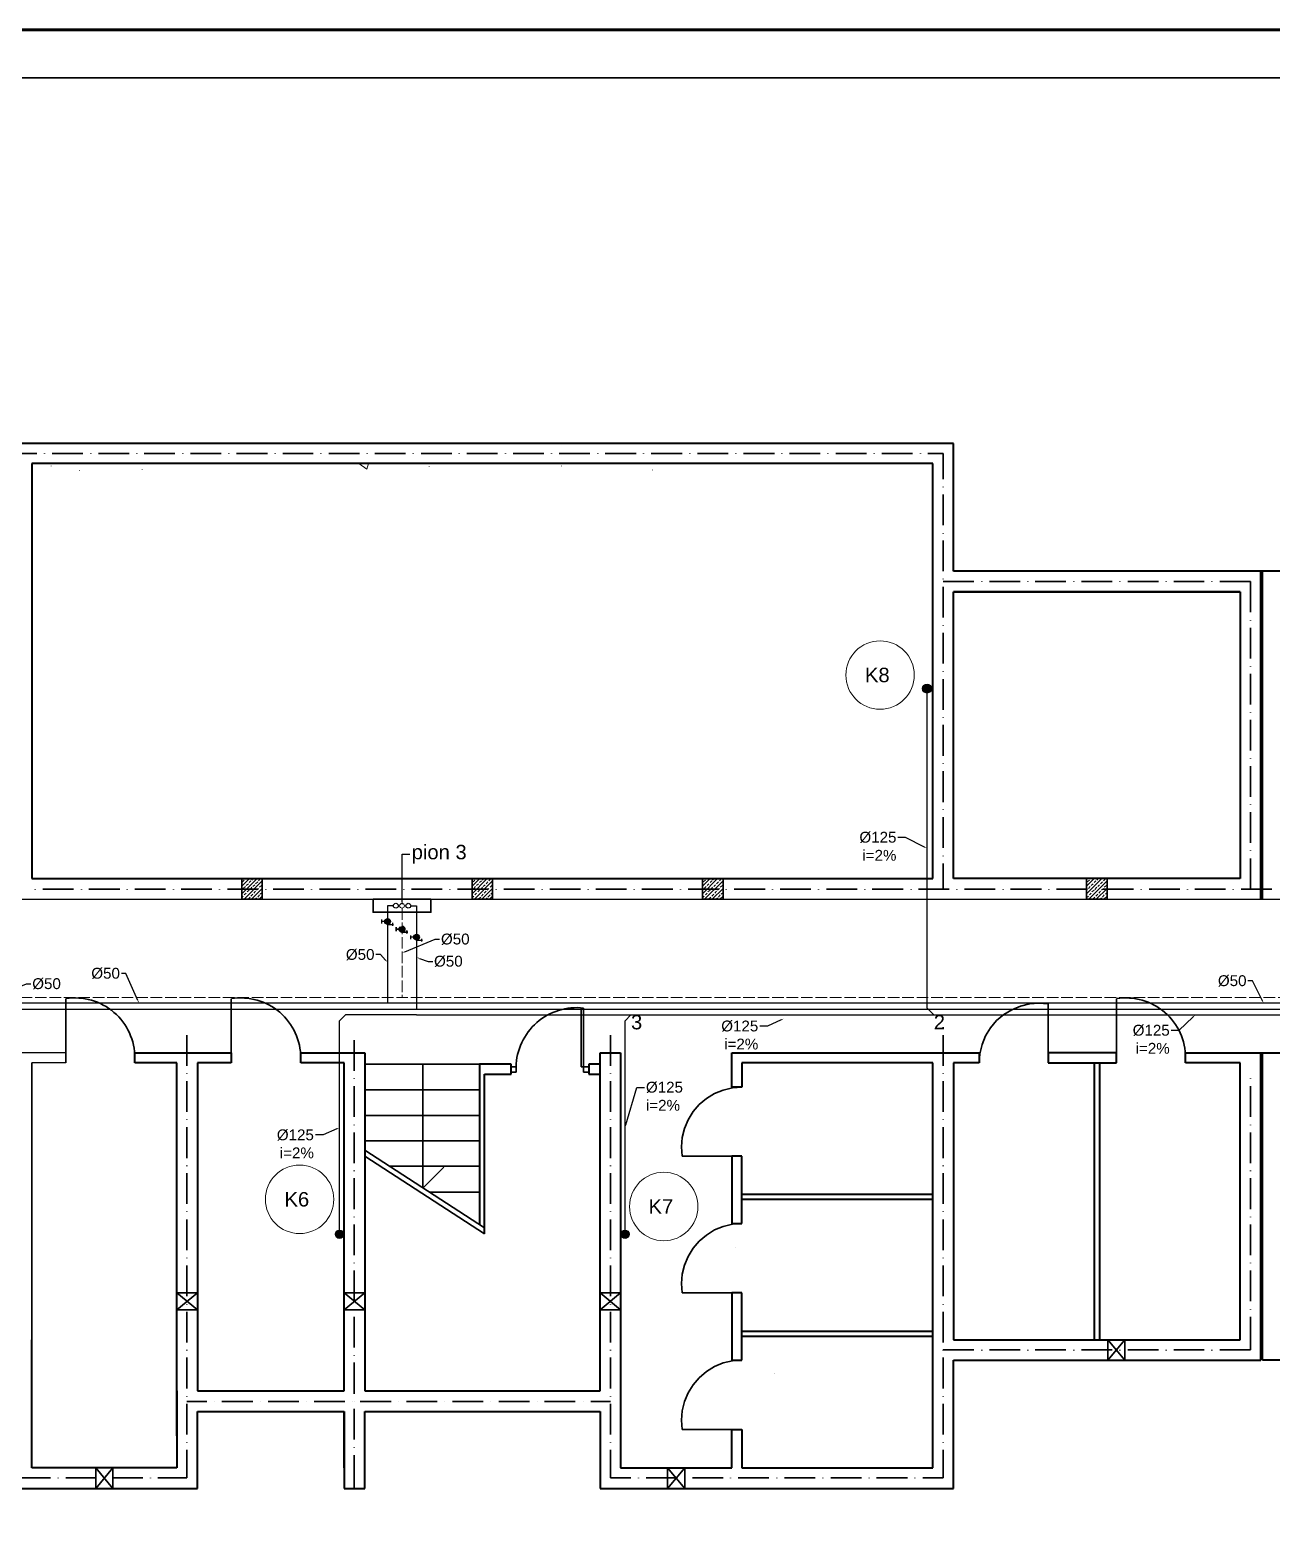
# Model space of a CAD drawing. Header units: millimetres. Extents: x 135 to 13042, y 991 to 8969.
# Drawn here: x 2103 to 3392, y 2436 to 3979 of the extents above; entities that cross this region are included whole.
import ezdxf
from ezdxf import colors
from ezdxf.entities.mleader import LeaderData, LeaderLine
from ezdxf.math import Vec2, Vec3

# ---------------------------------------------------------------- set-up
doc = ezdxf.new("R2010")
doc.units = ezdxf.units.MM
doc.linetypes.add('ACAD_ISO02W100', pattern=[15, 12, -3])
for name, color, linetype, lineweight in [('cyrkulacja', 100, 'ACAD_ISO02W100', 18), ('woda ciepła', 10, 'Continuous', 18), ('woda zimna', 140, 'Continuous', 18)]:
    doc.layers.add(name, color=color, linetype=linetype, lineweight=lineweight)
for name, color, linetype in [('cyrkulacja średnice', 100, 'Continuous'), ('PDF _Geometria', 7, 'Continuous'), ('PDF _Wypełnienia brył', 7, 'Continuous'), ('woda ciepła średnice', 10, 'Continuous'), ('woda zimna średnice', 140, 'Continuous')]:
    doc.layers.add(name, color=color, linetype=linetype)
doc.layers.add('kanalizacja', color=7, linetype='Continuous', true_color=0xb06239)
doc.layers.add('kanalizacja średnice', color=7, linetype='Continuous', true_color=0xb06239)
doc.styles.add('numery działek', font='arial.ttf', dxfattribs={"height": 15})
doc.styles.get("Standard").update_dxf_attribs({"font": 'arial.ttf'})

msp = doc.modelspace()

# ---------------------------------------------------------------- hatches: boundary and pattern name
at = {"layer": 'cyrkulacja', "lineweight": 35}
h = msp.add_hatch(color=256, dxfattribs=at)
h.dxf.hatch_style = 1
edge = h.paths.add_edge_path()
edge.add_arc((2489.2, 3046.2), 3, 0, 360)
at = {"layer": 'kanalizacja', "lineweight": 25}
h = msp.add_hatch(color=256, dxfattribs=at)
h.dxf.hatch_style = 1
h.paths.add_polyline_path([(3034, 3300.2, 0.414214), (3029.5, 3295.7, 0.414214), (3034, 3291.2), (3034, 3295.7)])
h.paths.add_polyline_path([(3034, 3300.2), (3034, 3295.7), (3034, 3291.2, 0.414214), (3038.5, 3295.7, 0.414214)])
h = msp.add_hatch(color=256, dxfattribs=at)
h.dxf.hatch_style = 1
h.paths.add_polyline_path([(2420, 2729.8, 1), (2428.6, 2729.8, 1)])
h = msp.add_hatch(color=256, dxfattribs=at)
h.dxf.hatch_style = 1
h.paths.add_polyline_path([(2716.2, 2729.8, 1), (2724.9, 2729.8, 1)])
at = {"layer": 'woda ciepła', "lineweight": 25}
h = msp.add_hatch(color=256, dxfattribs=at)
h.dxf.hatch_style = 1
edge = h.paths.add_edge_path()
edge.add_arc((2474.2, 3054.2), 3, 0, 360)
at = {"layer": 'woda zimna', "lineweight": 25}
h = msp.add_hatch(color=256, dxfattribs=at)
h.dxf.hatch_style = 1
edge = h.paths.add_edge_path()
edge.add_arc((2504.3, 3037.8), 3, 0, 360)

# ---------------------------------------------------------------- linework, layer by layer
for p, q in [((1759.3, 3077.3), (3722.3, 3077.3)), ((2140.3, 2917.9), (2076.1, 2917.9)), ((2140.3, 2907.4), (2105.1, 2907.4))]:
    msp.add_line(p, q)
at = {"lineweight": 35}
msp.add_line((2504.2, 3077.3), (2459.2, 3077.3), dxfattribs=at)
at = {"linetype": 'ByBlock', "lineweight": 70}
msp.add_lwpolyline([(1385.8, 3979.2), (6985.8, 3979.2), (6985.8, 1879.2), (1385.8, 1879.2)], close=True, dxfattribs=at)
at = {"linetype": 'ByBlock', "lineweight": 35}
msp.add_lwpolyline([(1485.8, 3929.2), (1485.8, 1929.2), (6935.8, 1929.2), (6935.8, 3929.2)], close=True, dxfattribs=at)
at = {"lineweight": 35}
msp.add_lwpolyline([(2519.2, 3077.3), (2459.2, 3077.3), (2459.2, 3063.8), (2519.2, 3063.8)], close=True, dxfattribs=at)
at = {"layer": 'cyrkulacja'}
for p, q in [((2489.2, 3068), (2489.2, 2975.3)), ((5885.3, 2975.3), (2054.8, 2975.3))]:
    msp.add_line(p, q, dxfattribs=at)
at = {"layer": 'cyrkulacja', "lineweight": 35}
for p, q in [((2483.2, 3044.2), (2483.2, 3048.2)), ((2486.2, 3046.2), (2483.2, 3046.2)), ((2489.2, 3043.2), (2495.2, 3043.2)), ((2494.3, 3044.7), (2494.3, 3041.7))]:
    msp.add_line(p, q, dxfattribs=at)
at = {"layer": 'cyrkulacja', "linetype": 'Continuous'}
msp.add_circle((2489.2, 3070.5), 2.52, dxfattribs=at)
at = {"layer": 'cyrkulacja', "lineweight": 35}
msp.add_circle((2489.2, 3046.2), 3, dxfattribs=at)
at = {"layer": 'kanalizacja', "lineweight": 25}
for p, q in [((3034, 2964.3), (3034, 3295.7)), ((3034, 2964.3), (3041, 2957.3)), ((2424.3, 2951), (2430.6, 2957.3)), ((2424.3, 2729.8), (2424.3, 2951)), ((2504.3, 2957.3), (2430.6, 2957.3)), ((2504.3, 2957.3), (4100.4, 2957.3)), ((2720.6, 2951), (2726.8, 2957.3)), ((2720.6, 2729.8), (2720.6, 2951))]:
    msp.add_line(p, q, dxfattribs=at)
for centre, radius in [((3034, 3295.7), 4.52), ((2424.3, 2729.8), 4.32), ((2720.6, 2729.8), 4.32)]:
    msp.add_circle(centre, radius, dxfattribs=at)
at = {"layer": 'PDF _Geometria', "lineweight": 40}
for p, q in [((3061.6, 3550.1), (2083.7, 3550.1)), ((3061.6, 3417.4), (3061.6, 3550.1)), ((3040.2, 3529.1), (2105.1, 3529.1)), ((2105.1, 3529.1), (2105.1, 3098.6)), ((3040.2, 3098.6), (3040.2, 3529.1)), ((3369.8, 3417.4), (3061.6, 3417.4)), ((3380.3, 3417.4), (3061.6, 3417.4)), ((3380.3, 3077.3), (3380.3, 3417.4)), ((3382.2, 3417.4), (3380.3, 3417.4)), ((3382.2, 3077.3), (3382.2, 3417.4)), ((3700.9, 3417.4), (3382.2, 3417.4)), ((3061.6, 3098.6), (3061.6, 3396)), ((3061.6, 3396), (3358.9, 3396)), ((3358.9, 3396), (3061.6, 3396)), ((3358.9, 3396), (3358.9, 3098.6)), ((2105.1, 3098.6), (3040.2, 3098.6)), ((3358.9, 3098.6), (3061.6, 3098.6)), ((3380.3, 3098.6), (3382.2, 3098.6)), ((2211.9, 2907.4), (2211.9, 2917.9)), ((2211.9, 2917.9), (2312, 2917.9)), ((2312, 2917.9), (2312, 2907.4)), ((2384, 2907.4), (2384, 2917.9)), ((2384, 2917.9), (2450.4, 2917.9)), ((2450.4, 2917.9), (2450.4, 2567.3)), ((2694.9, 2567.3), (2694.9, 2917.9)), ((2694.9, 2917.9), (2715.9, 2917.9)), ((2715.9, 2917.9), (2715.9, 2487.4)), ((2831.4, 2882.3), (2831.4, 2917.9)), ((2831.4, 2917.9), (3088.2, 2917.9)), ((3088.2, 2917.9), (3088.2, 2907.4)), ((3230.7, 2917.9), (3159.8, 2917.9)), ((3159.8, 2917.9), (3159.8, 2907.4)), ((3230.7, 2907.4), (3230.7, 2917.9)), ((3302.3, 2907.4), (3302.3, 2917.9)), ((3302.3, 2917.9), (3429.8, 2917.9)), ((3380.3, 2599.2), (3380.3, 2917.9)), ((3382.2, 2599.2), (3382.2, 2917.9)), ((2255.4, 2907.4), (2211.9, 2907.4)), ((2255.4, 2520.8), (2255.4, 2907.4)), ((2312, 2907.4), (2276.8, 2907.4)), ((2276.8, 2907.4), (2276.8, 2567.3)), ((2429, 2907.4), (2384, 2907.4)), ((2429, 2567.3), (2429, 2907.4)), ((2602.3, 2906.3), (2569.6, 2906.3)), ((2569.6, 2906.3), (2569.6, 2739.8)), ((2602.3, 2895.8), (2602.3, 2906.3)), ((2694.9, 2906.3), (2682.9, 2906.3)), ((2682.9, 2906.3), (2682.9, 2895.8)), ((3040.2, 2907.4), (2841.9, 2907.4)), ((2841.9, 2907.4), (2841.9, 2882.3)), ((3040.2, 2487.4), (3040.2, 2907.4)), ((3088.2, 2907.4), (3061.6, 2907.4)), ((3061.6, 2907.4), (3061.6, 2620.2)), ((3159.8, 2907.4), (3230.7, 2907.4)), ((3207.5, 2907.4), (3207.5, 2620.2)), ((3213.1, 2907.4), (3213.1, 2620.2)), ((3358.9, 2907.4), (3302.3, 2907.4)), ((3358.9, 2620.2), (3358.9, 2907.4)), ((2574.9, 2730), (2574.9, 2895.8)), ((2574.9, 2895.8), (2602.3, 2895.8)), ((2682.9, 2895.8), (2694.9, 2895.8)), ((2841.9, 2882.3), (2831.4, 2882.3)), ((2841.9, 2810.7), (2831.4, 2810.7)), ((2831.4, 2810.7), (2831.4, 2740.9)), ((2841.9, 2740.9), (2841.9, 2810.7)), ((3040.2, 2770.9), (2841.9, 2770.9)), ((3040.2, 2765.7), (2841.9, 2765.7)), ((2831.4, 2740.9), (2841.9, 2740.9)), ((2841.9, 2668.9), (2831.4, 2668.9)), ((2831.4, 2668.9), (2831.4, 2599.2)), ((2841.9, 2599.2), (2841.9, 2668.9)), ((2841.9, 2629.2), (3040.2, 2629.2)), ((2841.9, 2623.9), (3040.2, 2623.9)), ((2105.1, 2487.4), (2105.1, 2620.2)), ((3061.6, 2620.2), (3358.9, 2620.2)), ((2831.4, 2599.2), (2841.9, 2599.2)), ((3061.6, 2466.1), (3061.6, 2599.2)), ((3061.6, 2599.2), (3369.8, 2599.2)), ((3061.6, 2599.2), (3380.3, 2599.2)), ((3700.9, 2599.2), (3382.2, 2599.2)), ((2255.4, 2567.3), (2255.4, 2487.4)), ((2276.8, 2567.3), (2429, 2567.3)), ((2450.4, 2567.3), (2694.9, 2567.3)), ((2276.8, 2466.1), (2276.8, 2545.9)), ((2276.8, 2545.9), (2429, 2545.9)), ((2429, 2487.4), (2429, 2545.9)), ((2429, 2545.9), (2429, 2466.1)), ((2450.4, 2466.1), (2450.4, 2545.9)), ((2450.4, 2545.9), (2694.9, 2545.9)), ((2694.9, 2545.9), (2694.9, 2466.1)), ((2831.4, 2487.4), (2831.4, 2527.2)), ((2831.4, 2527.2), (2841.9, 2527.2)), ((2841.9, 2527.2), (2841.9, 2487.4)), ((2255.4, 2487.4), (2105.1, 2487.4)), ((2715.9, 2487.4), (2831.4, 2487.4)), ((2841.9, 2487.4), (3040.2, 2487.4)), ((2083.7, 2466.1), (2276.8, 2466.1)), ((2429, 2466.1), (2450.4, 2466.1)), ((2694.9, 2466.1), (3061.6, 2466.1))]:
    msp.add_line(p, q, dxfattribs=at)
at = {"layer": 'PDF _Geometria', "lineweight": 35}
for p, q in [((2094.2, 3539.6), (2110.3, 3539.6)), ((2118.2, 3539.6), (2118.2, 3539.2)), ((2126.1, 3539.6), (2157.9, 3539.6)), ((2166.2, 3539.6), (2166.2, 3539.2)), ((2174, 3539.6), (2205.9, 3539.6)), ((2213.8, 3539.6), (2213.8, 3539.2)), ((2221.7, 3539.6), (2253.5, 3539.6)), ((2261.8, 3539.6), (2261.8, 3539.2)), ((2269.7, 3539.6), (2301.5, 3539.6)), ((2309.4, 3539.6), (2309.4, 3539.2)), ((2317.3, 3539.6), (2349.5, 3539.6)), ((2357.4, 3539.6), (2357.4, 3539.2)), ((2365.3, 3539.6), (2397.1, 3539.6)), ((2405, 3539.6), (2405, 3539.2)), ((2413.3, 3539.6), (2445.1, 3539.6)), ((2453, 3539.6), (2453, 3539.2)), ((2460.9, 3539.6), (2492.8, 3539.6)), ((2500.6, 3539.6), (2500.6, 3539.2)), ((2508.9, 3539.6), (2540.8, 3539.6)), ((2548.6, 3539.6), (2548.6, 3539.2)), ((2556.5, 3539.6), (2588.4, 3539.6)), ((2596.6, 3539.6), (2596.6, 3539.2)), ((2604.5, 3539.6), (2636.4, 3539.6)), ((2644.3, 3539.6), (2644.3, 3539.2)), ((2652.1, 3539.6), (2684, 3539.6)), ((2692.3, 3539.6), (2692.3, 3539.2)), ((2700.1, 3539.6), (2732, 3539.6)), ((2739.9, 3539.6), (2739.9, 3539.2)), ((2747.7, 3539.6), (2780, 3539.6)), ((2787.9, 3539.6), (2787.9, 3539.2)), ((2795.7, 3539.6), (2827.6, 3539.6)), ((2835.5, 3539.6), (2835.5, 3539.2)), ((2843.7, 3539.6), (2875.6, 3539.6)), ((2883.5, 3539.6), (2883.5, 3539.2)), ((2891.4, 3539.6), (2923.2, 3539.6)), ((2931.1, 3539.6), (2931.1, 3539.2)), ((2939.4, 3539.6), (2971.2, 3539.6)), ((2979.1, 3539.6), (2979.1, 3539.2)), ((2987, 3539.6), (3018.8, 3539.6)), ((3027.1, 3539.6), (3027.1, 3539.2)), ((3050.7, 3539.6), (3035, 3539.6)), ((3050.7, 3513), (3050.7, 3539.6)), ((3050.7, 3505.1), (3050.7, 3504.7)), ((3050.7, 3465.4), (3050.7, 3497.2)), ((2105.1, 3444), (2105.1, 3463.9)), ((2105.1, 3463.1), (2105.1, 3443.2)), ((3040.2, 3444), (3040.2, 3463.9)), ((3040.2, 3463.1), (3040.2, 3443.2)), ((3050.7, 3457.1), (3050.7, 3456.7)), ((3061.6, 3444), (3061.6, 3463.9)), ((3061.6, 3463.1), (3061.6, 3443.2)), ((3050.7, 3417.4), (3050.7, 3449.2)), ((3050.7, 3409.5), (3050.7, 3409.1)), ((3082.6, 3406.9), (3050.7, 3406.9)), ((3050.7, 3406.9), (3082.6, 3406.9)), ((3050.7, 3369.4), (3050.7, 3401.2)), ((3090.8, 3406.5), (3090.8, 3406.9)), ((3090.8, 3406.9), (3090.8, 3406.5)), ((3130.6, 3406.9), (3098.7, 3406.9)), ((3098.7, 3406.9), (3130.6, 3406.9)), ((3138.5, 3406.5), (3138.5, 3406.9)), ((3138.5, 3406.9), (3138.5, 3406.5)), ((3178.2, 3406.9), (3146.3, 3406.9)), ((3146.3, 3406.9), (3178.2, 3406.9)), ((3186.5, 3406.5), (3186.5, 3406.9)), ((3186.5, 3406.9), (3186.5, 3406.5)), ((3226.2, 3406.9), (3194.3, 3406.9)), ((3194.3, 3406.9), (3226.2, 3406.9)), ((3234.1, 3406.5), (3234.1, 3406.9)), ((3234.1, 3406.9), (3234.1, 3406.5)), ((3274.2, 3406.9), (3242.3, 3406.9)), ((3242.3, 3406.9), (3274.2, 3406.9)), ((3282.1, 3406.5), (3282.1, 3406.9)), ((3282.1, 3406.9), (3282.1, 3406.5)), ((3321.8, 3406.9), (3290, 3406.9)), ((3290, 3406.9), (3321.8, 3406.9)), ((3329.7, 3406.5), (3329.7, 3406.9)), ((3329.7, 3406.9), (3329.7, 3406.5)), ((3369.8, 3406.9), (3337.9, 3406.9)), ((3337.9, 3406.9), (3369.8, 3406.9)), ((3369.8, 3375), (3369.8, 3406.9)), ((3369.8, 3366.7), (3369.8, 3366.4)), ((3050.7, 3361.5), (3050.7, 3361.1)), ((3050.7, 3321.7), (3050.7, 3353.6)), ((3369.8, 3327), (3369.8, 3358.9)), ((3369.8, 3319.1), (3369.8, 3318.7)), ((3050.7, 3313.9), (3050.7, 3313.5)), ((3050.7, 3273.7), (3050.7, 3305.6)), ((3369.8, 3279.4), (3369.8, 3311.2)), ((3050.7, 3265.9), (3050.7, 3265.5)), ((3050.7, 3226.1), (3050.7, 3258)), ((3369.8, 3271.1), (3369.8, 3270.7)), ((3369.8, 3231.4), (3369.8, 3263.2)), ((3050.7, 3218.3), (3050.7, 3217.9)), ((3050.7, 3178.1), (3050.7, 3210)), ((3369.8, 3223.5), (3369.8, 3223.1)), ((3369.8, 3183.4), (3369.8, 3215.3)), ((3050.7, 3170.3), (3050.7, 3169.9)), ((3369.8, 3175.5), (3369.8, 3175.1)), ((3369.8, 3135.8), (3369.8, 3167.6)), ((3050.7, 3130.5), (3050.7, 3162.4)), ((3050.7, 3122.3), (3050.7, 3121.9)), ((3369.8, 3127.9), (3369.8, 3127.5)), ((3369.8, 3087.8), (3369.8, 3119.6)), ((3050.7, 3087.8), (3050.7, 3114.4)), ((2108.4, 3087.8), (2108.4, 3087.4)), ((2116.3, 3087.8), (2148.2, 3087.8)), ((2156.4, 3087.8), (2156.4, 3087.4)), ((2164.3, 3087.8), (2196.2, 3087.8)), ((2204, 3087.8), (2204, 3087.4)), ((2211.9, 3087.8), (2243.8, 3087.8)), ((2252, 3087.8), (2252, 3087.4)), ((2259.9, 3087.8), (2291.8, 3087.8)), ((2299.7, 3087.8), (2299.7, 3087.4)), ((2307.9, 3087.8), (2339.8, 3087.8)), ((2322.9, 3098.6), (2322.9, 3077.3)), ((2343.9, 3098.6), (2322.9, 3098.6)), ((2343.9, 3077.3), (2343.9, 3098.6)), ((2347.7, 3087.8), (2347.7, 3087.4)), ((2355.5, 3087.8), (2387.4, 3087.8)), ((2395.3, 3087.8), (2395.3, 3087.4)), ((2403.5, 3087.8), (2435.4, 3087.8)), ((2443.3, 3087.8), (2443.3, 3087.4)), ((2451.1, 3087.8), (2483, 3087.8)), ((2490.9, 3087.8), (2490.9, 3087.4)), ((2499.1, 3087.8), (2531, 3087.8)), ((2538.9, 3087.8), (2538.9, 3087.4)), ((2546.8, 3087.8), (2578.6, 3087.8)), ((2561.8, 3098.6), (2561.8, 3077.3)), ((2583.1, 3098.6), (2561.8, 3098.6)), ((2583.1, 3077.3), (2583.1, 3098.6)), ((2586.9, 3087.8), (2586.9, 3087.4)), ((2594.8, 3087.8), (2626.6, 3087.8)), ((2634.5, 3087.8), (2634.5, 3087.4)), ((2642.4, 3087.8), (2674.3, 3087.8)), ((2682.5, 3087.8), (2682.5, 3087.4)), ((2690.4, 3087.8), (2722.3, 3087.8)), ((2730.1, 3087.8), (2730.1, 3087.4)), ((2738, 3087.8), (2770.2, 3087.8)), ((2778.1, 3087.8), (2778.1, 3087.4)), ((2786, 3087.8), (2817.9, 3087.8)), ((2801, 3098.6), (2801, 3077.3)), ((2822.4, 3098.6), (2801, 3098.6)), ((2822.4, 3077.3), (2822.4, 3098.6)), ((2825.7, 3087.8), (2825.7, 3087.4)), ((2834, 3087.8), (2865.9, 3087.8)), ((2873.7, 3087.8), (2873.7, 3087.4)), ((2881.6, 3087.8), (2913.5, 3087.8)), ((2921.4, 3087.8), (2921.4, 3087.4)), ((2929.6, 3087.8), (2961.5, 3087.8)), ((2969.4, 3087.8), (2969.4, 3087.4)), ((2977.2, 3087.8), (3009.1, 3087.8)), ((3017.4, 3087.8), (3017.4, 3087.4)), ((3025.2, 3087.8), (3057.1, 3087.8)), ((3065, 3087.8), (3065, 3087.4)), ((3072.8, 3087.8), (3104.7, 3087.8)), ((3113, 3087.8), (3113, 3087.4)), ((3120.8, 3087.8), (3152.7, 3087.8)), ((3160.6, 3087.8), (3160.6, 3087.4)), ((3168.5, 3087.8), (3200.7, 3087.8)), ((3199.6, 3098.6), (3199.6, 3077.3)), ((3221, 3098.6), (3199.6, 3098.6)), ((3208.6, 3087.8), (3208.6, 3087.4)), ((3216.5, 3087.8), (3248.3, 3087.8)), ((3221, 3077.3), (3221, 3098.6)), ((3256.2, 3087.8), (3256.2, 3087.4)), ((3264.5, 3087.8), (3296.3, 3087.8)), ((3304.2, 3087.8), (3304.2, 3087.4)), ((3312.1, 3087.8), (3343.9, 3087.8)), ((3351.8, 3087.8), (3351.8, 3087.4)), ((3360.1, 3087.8), (3391.9, 3087.8)), ((2322.9, 3077.3), (2343.9, 3077.3)), ((2561.8, 3077.3), (2583.1, 3077.3)), ((2801, 3077.3), (2822.4, 3077.3)), ((3199.6, 3077.3), (3221, 3077.3)), ((2140.3, 2907.4), (2140.3, 2974.1)), ((2312, 2912.7), (2312, 2974.1)), ((2675, 2964.4), (2675, 2903.3)), ((2677.6, 2964.4), (2677.6, 2903.3)), ((3131, 2966.3), (3122, 2962.5)), ((3140.3, 2968.9), (3131, 2966.3)), ((3150.1, 2969.6), (3140.3, 2968.9)), ((3159.8, 2968.9), (3150.1, 2969.6)), ((3159.8, 2907.4), (3159.8, 2968.9)), ((3230.7, 2912.7), (3230.7, 2974.1)), ((3106.2, 2951.3), (3099.8, 2943.8)), ((3113.7, 2957.6), (3106.2, 2951.3)), ((3122, 2962.5), (3113.7, 2957.6)), ((2265.9, 2904.4), (2265.9, 2936.3)), ((2705.4, 2904.4), (2705.4, 2936.3)), ((3050.7, 2944.5), (3050.7, 2944.1)), ((3050.7, 2904.4), (3050.7, 2936.3)), ((3094.6, 2935.5), (3091.2, 2926.5)), ((3099.8, 2943.8), (3094.6, 2935.5)), ((2439.5, 2899.2), (2439.5, 2931)), ((3089, 2916.8), (3088.2, 2907.4)), ((3091.2, 2926.5), (3089, 2916.8)), ((2105.1, 2907.4), (2105.1, 2620.2)), ((2450.4, 2906.3), (2569.6, 2906.3)), ((2510.8, 2906.3), (2510.8, 2777.7)), ((2602.3, 2903.3), (2607.5, 2903.3)), ((2607.5, 2903.3), (2607.5, 2900.7)), ((2607.5, 2897.7), (2607.5, 2903.3)), ((2675, 2903.3), (2682.9, 2903.3)), ((2677.6, 2903.3), (2677.6, 2897.7)), ((2265.9, 2896.5), (2265.9, 2896.2)), ((2265.9, 2856.8), (2265.9, 2888.7)), ((2439.5, 2891.3), (2439.5, 2890.9)), ((2602.3, 2897.7), (2607.5, 2897.7)), ((2677.6, 2897.7), (2682.9, 2897.7)), ((2705.4, 2896.5), (2705.4, 2896.2)), ((2705.4, 2856.8), (2705.4, 2888.7)), ((3050.7, 2896.5), (3050.7, 2896.2)), ((3050.7, 2856.8), (3050.7, 2888.7)), ((3369.8, 2891.3), (3369.8, 2890.9)), ((2439.5, 2851.5), (2439.5, 2883.4)), ((2569.6, 2879.7), (2450.4, 2879.7)), ((2450.4, 2879.7), (2569.6, 2879.7)), ((2805.1, 2870.7), (2797.6, 2864.3)), ((2813.4, 2875.9), (2805.1, 2870.7)), ((2822.4, 2879.3), (2813.4, 2875.9)), ((2832.1, 2881.5), (2822.4, 2879.3)), ((2841.9, 2882.3), (2832.1, 2881.5)), ((3369.8, 2851.5), (3369.8, 2883.4)), ((2791.2, 2857.2), (2786, 2848.5)), ((2797.6, 2864.3), (2791.2, 2857.2)), ((2265.9, 2848.9), (2265.9, 2848.5)), ((2265.9, 2808.8), (2265.9, 2840.7)), ((2439.5, 2843.3), (2439.5, 2842.9)), ((2450.4, 2853), (2569.6, 2853)), ((2705.4, 2848.9), (2705.4, 2848.5)), ((2705.4, 2808.8), (2705.4, 2840.7)), ((2782.2, 2839.5), (2780, 2830.2)), ((2786, 2848.5), (2782.2, 2839.5)), ((3050.7, 2848.9), (3050.7, 2848.5)), ((3050.7, 2808.8), (3050.7, 2840.7)), ((3369.8, 2843.3), (3369.8, 2842.9)), ((2439.5, 2803.5), (2439.5, 2835.4)), ((2450.4, 2826.8), (2569.6, 2826.8)), ((2780, 2830.2), (2779.2, 2820.4)), ((3369.8, 2803.5), (3369.8, 2835.4)), ((2450.4, 2817), (2574.9, 2736.4)), ((2450.4, 2810.7), (2574.9, 2730)), ((2779.2, 2820.4), (2780, 2810.7)), ((2780, 2810.7), (2841.9, 2810.7)), ((2265.9, 2800.9), (2265.9, 2800.5)), ((2265.9, 2761.2), (2265.9, 2793)), ((2439.5, 2795.7), (2439.5, 2795.3)), ((2476.3, 2800.2), (2569.6, 2800.2)), ((2510.8, 2777.7), (2532.5, 2799.4)), ((2705.4, 2800.9), (2705.4, 2800.5)), ((2705.4, 2761.2), (2705.4, 2793)), ((3050.7, 2800.9), (3050.7, 2800.5)), ((3050.7, 2761.2), (3050.7, 2793)), ((3369.8, 2795.7), (3369.8, 2795.3)), ((2439.5, 2755.9), (2439.5, 2787.8)), ((3369.8, 2755.9), (3369.8, 2787.8)), ((2517.5, 2773.5), (2569.6, 2773.5)), ((2265.9, 2753.3), (2265.9, 2752.9)), ((2439.5, 2747.7), (2439.5, 2747.3)), ((2705.4, 2753.3), (2705.4, 2752.9)), ((3050.7, 2753.3), (3050.7, 2752.9)), ((3369.8, 2747.7), (3369.8, 2747.3)), ((2265.9, 2713.2), (2265.9, 2745)), ((2439.5, 2707.9), (2439.5, 2739.8)), ((2705.4, 2713.2), (2705.4, 2745)), ((2813.4, 2734.2), (2805.1, 2728.9)), ((2822.4, 2737.9), (2813.4, 2734.2)), ((2832.1, 2740.2), (2822.4, 2737.9)), ((2841.9, 2740.9), (2832.1, 2740.2)), ((3050.7, 2713.2), (3050.7, 2745)), ((3369.8, 2707.9), (3369.8, 2739.8)), ((2797.6, 2722.5), (2791.2, 2715.4)), ((2805.1, 2728.9), (2797.6, 2722.5)), ((2265.9, 2705.3), (2265.9, 2704.9)), ((2705.4, 2705.3), (2705.4, 2704.9)), ((2786, 2706.8), (2782.2, 2697.8)), ((2791.2, 2715.4), (2786, 2706.8)), ((3050.7, 2705.3), (3050.7, 2704.9)), ((2265.9, 2665.5), (2265.9, 2697.4)), ((2439.5, 2700), (2439.5, 2699.7)), ((2439.5, 2660.3), (2439.5, 2692.2)), ((2705.4, 2665.5), (2705.4, 2697.4)), ((2780, 2688.4), (2779.2, 2678.7)), ((2782.2, 2697.8), (2780, 2688.4)), ((3050.7, 2665.5), (3050.7, 2697.4)), ((3369.8, 2700), (3369.8, 2699.7)), ((3369.8, 2660.3), (3369.8, 2692.2)), ((2779.2, 2678.7), (2780, 2668.9)), ((2276.8, 2668.9), (2255.4, 2651.3)), ((2255.4, 2668.9), (2255.4, 2651.3)), ((2276.8, 2668.9), (2255.4, 2668.9)), ((2255.4, 2668.9), (2276.8, 2651.3)), ((2265.9, 2657.3), (2265.9, 2656.9)), ((2276.8, 2651.3), (2276.8, 2668.9)), ((2450.4, 2668.9), (2429, 2651.3)), ((2429, 2668.9), (2429, 2651.3)), ((2450.4, 2668.9), (2429, 2668.9)), ((2429, 2668.9), (2450.4, 2651.3)), ((2450.4, 2651.3), (2450.4, 2668.9)), ((2715.9, 2668.9), (2694.9, 2651.3)), ((2694.9, 2668.9), (2694.9, 2651.3)), ((2715.9, 2668.9), (2694.9, 2668.9)), ((2694.9, 2668.9), (2715.9, 2651.3)), ((2705.4, 2657.3), (2705.4, 2656.9)), ((2715.9, 2651.3), (2715.9, 2668.9)), ((2715.9, 2646.4), (2715.9, 2666.3)), ((2780, 2668.9), (2841.9, 2668.9)), ((2831.4, 2645.7), (2831.4, 2665.5)), ((2831.4, 2665.5), (2831.4, 2645.7)), ((2841.9, 2666.3), (2841.9, 2646.4)), ((2841.9, 2646.4), (2841.9, 2666.3)), ((3040.2, 2646.4), (3040.2, 2666.3)), ((3040.2, 2665.5), (3040.2, 2645.7)), ((3050.7, 2657.3), (3050.7, 2656.9)), ((3061.6, 2646.4), (3061.6, 2666.3)), ((3061.6, 2665.5), (3061.6, 2645.7)), ((3207.5, 2645.7), (3207.5, 2665.5)), ((3207.5, 2665.5), (3207.5, 2645.7)), ((3213.1, 2666.3), (3213.1, 2646.4)), ((3213.1, 2646.4), (3213.1, 2666.3)), ((3358.9, 2646.4), (3358.9, 2666.3)), ((3358.9, 2665.5), (3358.9, 2645.7)), ((2255.4, 2651.3), (2276.8, 2651.3)), ((2265.9, 2617.6), (2265.9, 2649.4)), ((2429, 2651.3), (2450.4, 2651.3)), ((2439.5, 2652), (2439.5, 2651.7)), ((2439.5, 2612.3), (2439.5, 2644.2)), ((2694.9, 2651.3), (2715.9, 2651.3)), ((2705.4, 2617.6), (2705.4, 2649.4)), ((3050.7, 2617.6), (3050.7, 2649.4)), ((3369.8, 2652), (3369.8, 2651.7)), ((3369.8, 2609.7), (3369.8, 2644.2)), ((2105.1, 2592.1), (2105.1, 2611.6)), ((2255.4, 2592.1), (2255.4, 2611.6)), ((2255.4, 2610.8), (2255.4, 2591.3)), ((2265.9, 2609.7), (2265.9, 2609.3)), ((2276.8, 2592.1), (2276.8, 2611.6)), ((2276.8, 2610.8), (2276.8, 2591.3)), ((2429, 2592.1), (2429, 2611.6)), ((2429, 2610.8), (2429, 2591.3)), ((2450.4, 2592.1), (2450.4, 2611.6)), ((2450.4, 2610.8), (2450.4, 2591.3)), ((2694.9, 2592.1), (2694.9, 2611.6)), ((2694.9, 2610.8), (2694.9, 2591.3)), ((2705.4, 2609.7), (2705.4, 2609.3)), ((2715.9, 2610.8), (2715.9, 2591.3)), ((3050.7, 2609.3), (3050.7, 2609.7)), ((3050.7, 2609.7), (3082.6, 2609.7)), ((3082.6, 2609.7), (3050.7, 2609.7)), ((3090.8, 2609.3), (3090.8, 2609.7)), ((3090.8, 2609.7), (3090.8, 2609.3)), ((3130.6, 2609.7), (3098.7, 2609.7)), ((3098.7, 2609.7), (3130.6, 2609.7)), ((3138.5, 2609.3), (3138.5, 2609.7)), ((3138.5, 2609.7), (3138.5, 2609.3)), ((3178.2, 2609.7), (3146.3, 2609.7)), ((3146.3, 2609.7), (3178.2, 2609.7)), ((3186.5, 2609.3), (3186.5, 2609.7)), ((3186.5, 2609.7), (3186.5, 2609.3)), ((3226.2, 2609.7), (3194.3, 2609.7)), ((3194.3, 2609.7), (3226.2, 2609.7)), ((3221.7, 2620.2), (3239.3, 2599.2)), ((3239.3, 2620.2), (3221.7, 2620.2)), ((3221.7, 2620.2), (3221.7, 2599.2)), ((3221.7, 2599.2), (3239.3, 2620.2)), ((3234.1, 2609.3), (3234.1, 2609.7)), ((3234.1, 2609.7), (3234.1, 2609.3)), ((3239.3, 2599.2), (3239.3, 2620.2)), ((3274.2, 2609.7), (3242.3, 2609.7)), ((3242.3, 2609.7), (3274.2, 2609.7)), ((3282.1, 2609.3), (3282.1, 2609.7)), ((3282.1, 2609.7), (3282.1, 2609.3)), ((3321.8, 2609.7), (3290, 2609.7)), ((3290, 2609.7), (3321.8, 2609.7)), ((3329.7, 2609.3), (3329.7, 2609.7)), ((3329.7, 2609.7), (3329.7, 2609.3)), ((3369.8, 2609.7), (3337.9, 2609.7)), ((3337.9, 2609.7), (3369.8, 2609.7)), ((2265.9, 2569.9), (2265.9, 2601.8)), ((2439.5, 2604.4), (2439.5, 2604.1)), ((2439.5, 2564.3), (2439.5, 2596.6)), ((2705.4, 2569.9), (2705.4, 2601.8)), ((2813.4, 2592.4), (2805.1, 2587.2)), ((2822.4, 2596.2), (2813.4, 2592.4)), ((2832.1, 2598.4), (2822.4, 2596.2)), ((2841.9, 2599.2), (2832.1, 2598.4)), ((3050.7, 2569.9), (3050.7, 2601.8)), ((3221.7, 2599.2), (3239.3, 2599.2)), ((2797.6, 2580.8), (2791.2, 2573.7)), ((2805.1, 2587.2), (2797.6, 2580.8)), ((2265.9, 2561.7), (2265.9, 2561.3)), ((2705.4, 2561.7), (2705.4, 2561.3)), ((2786, 2565.4), (2782.2, 2556.4)), ((2791.2, 2573.7), (2786, 2565.4)), ((3050.7, 2561.7), (3050.7, 2561.3)), ((2265.9, 2556.4), (2286.5, 2556.4)), ((2265.9, 2521.9), (2265.9, 2553.8)), ((2294.4, 2556.4), (2294.4, 2556.1)), ((2302.3, 2556.4), (2334.2, 2556.4)), ((2342.4, 2556.4), (2342.4, 2556.1)), ((2350.3, 2556.4), (2382.2, 2556.4)), ((2390, 2556.4), (2390, 2556.1)), ((2397.9, 2556.4), (2429.8, 2556.4)), ((2438, 2556.4), (2438, 2556.1)), ((2439.5, 2556.4), (2439.5, 2556.1)), ((2439.5, 2516.7), (2439.5, 2548.6)), ((2445.9, 2556.4), (2477.8, 2556.4)), ((2485.6, 2556.4), (2485.6, 2556.1)), ((2493.9, 2556.4), (2525.8, 2556.4)), ((2533.6, 2556.4), (2533.6, 2556.1)), ((2541.5, 2556.4), (2573.4, 2556.4)), ((2581.3, 2556.4), (2581.3, 2556.1)), ((2589.5, 2556.4), (2621.4, 2556.4)), ((2629.3, 2556.4), (2629.3, 2556.1)), ((2637.1, 2556.4), (2669, 2556.4)), ((2677.3, 2556.4), (2677.3, 2556.1)), ((2685.1, 2556.4), (2705.4, 2556.4)), ((2705.4, 2521.9), (2705.4, 2553.8)), ((2780, 2546.7), (2779.2, 2536.9)), ((2782.2, 2556.4), (2780, 2546.7)), ((3050.7, 2521.9), (3050.7, 2553.8)), ((2779.2, 2536.9), (2780, 2527.2)), ((2780, 2527.2), (2841.9, 2527.2)), ((2265.9, 2514.1), (2265.9, 2513.7)), ((2265.9, 2476.9), (2265.9, 2506.2)), ((2439.5, 2508.8), (2439.5, 2508.4)), ((2439.5, 2466.1), (2439.5, 2500.6)), ((2705.4, 2514.1), (2705.4, 2513.7)), ((2705.4, 2476.9), (2705.4, 2506.2)), ((3050.7, 2514.1), (3050.7, 2513.7)), ((3050.7, 2476.9), (3050.7, 2506.2)), ((2171.4, 2487.4), (2189, 2466.1)), ((2189, 2487.4), (2171.4, 2487.4)), ((2171.4, 2487.4), (2171.4, 2466.1)), ((2171.4, 2466.1), (2189, 2487.4)), ((2189, 2466.1), (2189, 2487.4)), ((2764.6, 2487.4), (2782.6, 2466.1)), ((2782.6, 2487.4), (2764.6, 2487.4)), ((2764.6, 2487.4), (2764.6, 2466.1)), ((2764.6, 2466.1), (2782.6, 2487.4)), ((2782.6, 2466.1), (2782.6, 2487.4)), ((2124.5, 2476.9), (2094.2, 2476.9)), ((2132.4, 2476.9), (2132.4, 2476.6)), ((2172.2, 2476.9), (2140.3, 2476.9)), ((2180, 2476.9), (2180, 2476.6)), ((2220.2, 2476.9), (2188.3, 2476.9)), ((2228, 2476.9), (2228, 2476.6)), ((2235.9, 2476.9), (2265.9, 2476.9)), ((2726.7, 2476.9), (2705.4, 2476.9)), ((2734.6, 2476.9), (2734.6, 2476.6)), ((2742.5, 2476.9), (2774.4, 2476.9)), ((2782.6, 2476.9), (2782.6, 2476.6)), ((2790.5, 2476.9), (2822.4, 2476.9)), ((2830.2, 2476.9), (2830.2, 2476.6)), ((2838.1, 2476.9), (2870, 2476.9)), ((2878.2, 2476.9), (2878.2, 2476.6)), ((2886.1, 2476.9), (2918, 2476.9)), ((2925.9, 2476.9), (2925.9, 2476.6)), ((2934.1, 2476.9), (2966, 2476.9)), ((2973.9, 2476.9), (2973.9, 2476.6)), ((2981.7, 2476.9), (3013.6, 2476.9)), ((3021.5, 2476.9), (3021.5, 2476.6)), ((3029.7, 2476.9), (3050.7, 2476.9)), ((2171.4, 2466.1), (2189, 2466.1)), ((2764.6, 2466.1), (2782.6, 2466.1))]:
    msp.add_line(p, q, dxfattribs=at)
at = {"layer": 'PDF _Geometria', "lineweight": 5}
for p, q in [((2124.9, 3526.8), (2124.9, 3526.5)), ((2154.5, 3522.4), (2154.5, 3522)), ((2219.4, 3523.1), (2219.4, 3522.7)), ((2444.4, 3529.1), (2452.6, 3523.5)), ((2452.6, 3523.5), (2454.5, 3529.1)), ((2517.5, 3526.1), (2517.5, 3525.7)), ((2654.8, 3526.8), (2654.8, 3526.5)), ((2749.2, 3522.7), (2749.2, 3522.4)), ((2322.9, 3082.9), (2338.7, 3098.6)), ((2322.9, 3090.8), (2330.8, 3098.6)), ((2322.9, 3098.3), (2322.9, 3098.6)), ((2322.9, 3086.6), (2323.7, 3087.4)), ((2323.7, 3095.3), (2325.5, 3097.1)), ((2324.4, 3088.5), (2326.7, 3090.4)), ((2325.2, 3077.3), (2343.9, 3096.4)), ((2326.7, 3098.3), (2326.7, 3098.6)), ((2327.4, 3091.5), (2329.7, 3093.4)), ((2328.5, 3084.8), (2330.4, 3086.6)), ((2330.4, 3094.5), (2332.3, 3096.4)), ((2331.5, 3087.4), (2333.4, 3089.6)), ((2333, 3077.3), (2343.9, 3088.5)), ((2333.4, 3097.1), (2334.5, 3098.6)), ((2333.4, 3087.8), (2333.4, 3087.4)), ((2334.5, 3090.4), (2336.4, 3092.3)), ((2337.2, 3093.4), (2339.4, 3095.3)), ((2338.3, 3086.6), (2340.2, 3088.5)), ((2340.2, 3096.4), (2342, 3098.3)), ((2341.3, 3089.6), (2343.2, 3091.5)), ((2561.8, 3082.9), (2577.5, 3098.6)), ((2561.8, 3090.8), (2570, 3098.6)), ((2561.8, 3098.3), (2562.1, 3098.6)), ((2561.8, 3086.6), (2562.9, 3087.4)), ((2562.9, 3095.3), (2564.8, 3097.1)), ((2563.6, 3088.5), (2565.5, 3090.4)), ((2564.4, 3077.3), (2583.1, 3096.4)), ((2565.5, 3098.3), (2565.9, 3098.6)), ((2566.6, 3091.5), (2568.5, 3093.4)), ((2567.8, 3084.8), (2569.6, 3086.6)), ((2569.6, 3094.5), (2571.5, 3096.4)), ((2570.8, 3087.4), (2572.6, 3089.6)), ((2571.9, 3077.3), (2583.1, 3088.5)), ((2572.6, 3097.1), (2573.8, 3098.6)), ((2572.6, 3087.8), (2572.6, 3087.4)), ((2573.4, 3090.4), (2575.6, 3092.3)), ((2576.4, 3093.4), (2578.3, 3095.3)), ((2577.5, 3086.6), (2579.4, 3088.5)), ((2579.4, 3096.4), (2581.3, 3098.3)), ((2580.5, 3089.6), (2582.4, 3091.5)), ((2801, 3082.9), (2816.7, 3098.6)), ((2801, 3090.8), (2808.9, 3098.6)), ((2801, 3098.3), (2801, 3098.6)), ((2801, 3086.6), (2801.7, 3087.4)), ((2801.7, 3095.3), (2804, 3097.1)), ((2802.9, 3088.5), (2804.7, 3090.4)), ((2803.2, 3077.3), (2822.4, 3096.4)), ((2804.7, 3098.3), (2805.1, 3098.6)), ((2805.9, 3091.5), (2807.7, 3093.4)), ((2806.6, 3084.8), (2808.9, 3086.6)), ((2808.9, 3094.5), (2810.7, 3096.4)), ((2809.6, 3087.4), (2811.5, 3089.6)), ((2811.1, 3077.3), (2822.4, 3088.5)), ((2811.5, 3097.1), (2813, 3098.6)), ((2811.9, 3087.8), (2811.9, 3087.4)), ((2812.6, 3090.4), (2814.5, 3092.3)), ((2815.6, 3093.4), (2817.5, 3095.3)), ((2816.7, 3086.6), (2818.6, 3088.5)), ((2818.6, 3096.4), (2820.5, 3098.3)), ((2819.4, 3089.6), (2821.6, 3091.5)), ((3199.6, 3082.9), (3215.3, 3098.6)), ((3199.6, 3090.8), (3207.5, 3098.6)), ((3199.6, 3098.3), (3199.6, 3098.6)), ((3199.6, 3086.6), (3200.3, 3087.4)), ((3200.3, 3095.3), (3202.6, 3097.1)), ((3201.5, 3088.5), (3203.3, 3090.4)), ((3201.8, 3077.3), (3221, 3096.4)), ((3203.3, 3098.3), (3203.7, 3098.6)), ((3204.5, 3091.5), (3206.3, 3093.4)), ((3205.2, 3084.8), (3207.5, 3086.6)), ((3207.5, 3094.5), (3209.3, 3096.4)), ((3208.2, 3087.4), (3210.1, 3089.6)), ((3209.7, 3077.3), (3221, 3088.5)), ((3210.1, 3097.1), (3211.6, 3098.6)), ((3211.2, 3090.4), (3213.1, 3092.3)), ((3214.2, 3093.4), (3216.1, 3095.3)), ((3215, 3086.6), (3217.2, 3088.5)), ((3217.2, 3096.4), (3219.1, 3098.3)), ((3218, 3089.6), (3220.2, 3091.5)), ((2322.9, 3078.8), (2324.4, 3080.6)), ((2325.5, 3081.8), (2327.4, 3083.6)), ((2329.7, 3077.6), (2331.5, 3079.5)), ((2332.3, 3080.6), (2334.5, 3082.5)), ((2335.3, 3083.6), (2337.2, 3085.5)), ((2336.8, 3077.3), (2338.3, 3078.8)), ((2339.4, 3079.5), (2341.3, 3081.8)), ((2340.9, 3077.3), (2343.9, 3080.6)), ((2342, 3082.5), (2343.9, 3084.4)), ((2561.8, 3078.8), (2563.6, 3080.6)), ((2564.8, 3081.8), (2566.6, 3083.6)), ((2568.5, 3077.6), (2570.8, 3079.5)), ((2571.5, 3080.6), (2573.4, 3082.5)), ((2574.5, 3083.6), (2576.4, 3085.5)), ((2576, 3077.3), (2577.5, 3078.8)), ((2578.3, 3079.5), (2580.5, 3081.8)), ((2579.8, 3077.3), (2583.1, 3080.6)), ((2581.3, 3082.5), (2583.1, 3084.4)), ((2801, 3078.8), (2802.9, 3080.6)), ((2804, 3081.8), (2805.9, 3083.6)), ((2807.7, 3077.6), (2809.6, 3079.5)), ((2810.7, 3080.6), (2812.6, 3082.5)), ((2813.7, 3083.6), (2815.6, 3085.5)), ((2815.2, 3077.3), (2816.7, 3078.8)), ((2817.5, 3079.5), (2819.4, 3081.8)), ((2819, 3077.3), (2822.4, 3080.6)), ((2820.5, 3082.5), (2822.4, 3084.4)), ((3199.6, 3078.8), (3201.5, 3080.6)), ((3202.6, 3081.8), (3204.5, 3083.6)), ((3206.3, 3077.6), (3208.2, 3079.5)), ((3209.3, 3080.6), (3211.2, 3082.5)), ((3212.3, 3083.6), (3214.2, 3085.5)), ((3213.8, 3077.3), (3215, 3078.8)), ((3216.1, 3079.5), (3218, 3081.8)), ((3217.6, 3077.3), (3221, 3080.6)), ((3219.1, 3082.5), (3221, 3084.4))]:
    msp.add_line(p, q, dxfattribs=at)
at = {"layer": 'PDF _Geometria', "lineweight": 9}
for centre in [(2985.3, 3309.8), (2382.9, 2766), (2760.8, 2758.5)]:
    msp.add_circle(centre, 35.5, dxfattribs=at)
at = {"layer": 'PDF _Geometria', "lineweight": 35}
for centre, radius, start, end in [((2149.7, 2912.7), 62.2, 359.9635, 98.7373), ((2321.8, 2912.6), 62.3, 0.0051, 98.9928), ((2670.3, 2902), 62.8, 83.3178, 178.8312), ((3240.2, 2912.7), 62.2, 359.9577, 98.743)]:
    msp.add_arc(centre, radius, start, end, dxfattribs=at)
at = {"layer": 'PDF _Wypełnienia brył', "lineweight": 35, "transparency": 33554559}
for points in [[(2835.1, 2716.2), (2835.1, 2715.8), (2835.9, 2716.2), (2835.5, 2716.2)], [(2875.6, 2585.3), (2875.6, 2584.9), (2876.4, 2584.9)]]:
    msp.add_solid(points, dxfattribs=at)
at = {"layer": 'woda ciepła', "lineweight": 25}
for p, q in [((2468.2, 3052.2), (2468.2, 3056.2)), ((2480.2, 3070.5), (2474.2, 3070.5)), ((2474.2, 3070.5), (2474.2, 2969.3)), ((2471.2, 3054.2), (2468.2, 3054.2)), ((2474.2, 3051.2), (2480.2, 3051.2)), ((2479.2, 3052.7), (2479.2, 3049.7)), ((6280.7, 2969.3), (2060.8, 2969.3))]:
    msp.add_line(p, q, dxfattribs=at)
for centre, radius in [((2482.7, 3070.5), 2.52), ((2474.2, 3054.2), 3)]:
    msp.add_circle(centre, radius, dxfattribs=at)
at = {"layer": 'woda zimna', "lineweight": 25}
for p, q in [((2498.3, 3070.5), (2504.3, 3070.5)), ((2504.3, 3070.5), (2504.3, 2963.3)), ((2498.3, 3035.8), (2498.3, 3039.8)), ((2501.3, 3037.8), (2498.3, 3037.8)), ((2504.3, 3034.8), (2510.3, 3034.8)), ((2509.3, 3036.3), (2509.3, 3033.3)), ((2066.8, 2963.3), (6284.7, 2963.3))]:
    msp.add_line(p, q, dxfattribs=at)
for centre, radius in [((2495.7, 3070.5), 2.52), ((2504.3, 3037.8), 3)]:
    msp.add_circle(centre, radius, dxfattribs=at)

# ---------------------------------------------------------------- texts
at = {"layer": 'kanalizacja', "lineweight": 25, "char_height": 15, "attachment_point": 1, "style": 'numery działek'}
for s, width, insert in [('K8', 48.708, (2969.6, 3317.4)), ('3', 34.575, (2726.8, 2957.3)), ('2', 34.575, (3041, 2957.3)), ('K6', 48.708, (2367.2, 2773.5)), ('K7', 48.708, (2745, 2766.1))]:
    msp.add_mtext_dynamic_manual_height_columns(s, width=width, gutter_width=75, heights=[0], dxfattribs=dict(at, insert=insert))

# ---------------------------------------------------------------- leaders
at = {"linetype": 'ByBlock', "lineweight": 35}
ml = msp.add_multileader_mtext('Standard', dxfattribs=at)
ml.set_content('pion 3', color=256)
ml.set_leader_properties()
ml.build(insert=Vec2(0, 0))
ctx = ml.context
ctx.base_point, ctx.char_height, ctx.plane_origin = Vec3(2497.2, 3124.1), 15, Vec3(2489.2, 3070.5)
notes = []
notes.append((ctx, [(0, (1, 1, 0), (2489.2, 3124.1), (1, 0), 8, [(0, [(2489.2, 3070.5)], 0, [])])]))
ctx.mtext.insert, ctx.mtext.flow_direction = Vec3(2499.2, 3133.7), 5
at = {"layer": 'cyrkulacja średnice', "linetype": 'ByBlock', "lineweight": 35}
ml = msp.add_multileader_mtext('Standard', dxfattribs=at)
ml.set_content('%%C50', color=256)
ml.set_leader_properties()
ml.build(insert=Vec2(0, 0))
ml.multileader.update_dxf_attribs({"arrow_head_size": 3})
ctx = ml.context
ctx.base_point, ctx.char_height, ctx.arrow_head_size, ctx.landing_gap_size, ctx.plane_origin = Vec3(2528.1, 3035.8), 11.25, 3, 1.5, Vec3(2478.6, 3019.8)
notes.append((ctx, [(0, (1, 1, 0), (2523.5, 3035.8), (1, 0), 4.59, [(0, [(2489.2, 3021.6)], 0, [])])]))
ctx.mtext.insert, ctx.mtext.flow_direction = Vec3(2529.6, 3041.6), 5
ml = msp.add_multileader_mtext('Standard', dxfattribs=at)
ml.set_content('%%C50', color=256)
ml.set_leader_properties()
ml.build(insert=Vec2(0, 0))
ml.multileader.update_dxf_attribs({"arrow_head_size": 3})
ctx = ml.context
ctx.base_point, ctx.char_height, ctx.arrow_head_size, ctx.landing_gap_size, ctx.plane_origin = Vec3(2103.9, 2989.4), 11.25, 3, 1.5, Vec3(2054.4, 2973.4)
notes.append((ctx, [(0, (1, 1, 0), (2099.3, 2989.4), (1, 0), 4.59, [(0, [(2065, 2975.3)], 0, [])])]))
ctx.mtext.insert, ctx.mtext.flow_direction = Vec3(2105.4, 2995.3), 5
at = {"layer": 'kanalizacja średnice', "linetype": 'ByBlock', "lineweight": 35}
ml = msp.add_multileader_mtext('Standard', dxfattribs=at)
ml.set_content('%%C125\\Pi=2%', color=256)
ml.set_leader_properties()
ml.build(insert=Vec2(0, 0))
ml.multileader.update_dxf_attribs({"arrow_head_size": 3})
ctx = ml.context
ctx.base_point, ctx.char_height, ctx.arrow_head_size, ctx.landing_gap_size, ctx.plane_origin = Vec3(2963.6, 3141.3), 11.25, 3, 1.5, Vec3(3031.3, 3102.6)
ctx.text_align_type = 2
notes.append((ctx, [(1, (1, 1, 0), (3011.8, 3141.3), (-1, 0), 8, [(0, [(3034, 3130)], 0, [])])]))
ctx.mtext.insert, ctx.mtext.width, ctx.mtext.alignment, ctx.mtext.flow_direction = Vec3(3002.3, 3147.2), 37.18, 3, 5
ml = msp.add_multileader_mtext('Standard', dxfattribs=at)
ml.set_content('%%C125\\Pi=2%', color=256)
ml.set_leader_properties()
ml.build(insert=Vec2(0, 0))
ml.multileader.update_dxf_attribs({"arrow_head_size": 3})
ctx = ml.context
ctx.base_point, ctx.char_height, ctx.arrow_head_size, ctx.landing_gap_size, ctx.plane_origin = Vec3(2820.3, 2945.6), 11.25, 3, 1.5, Vec3(2882.8, 2926)
ctx.text_align_type = 2
notes.append((ctx, [(1, (1, 1, 0), (2868.4, 2945.6), (-1, 0), 8, [(0, [(2885.5, 2953.4)], 0, [])])]))
ctx.mtext.insert, ctx.mtext.width, ctx.mtext.alignment, ctx.mtext.flow_direction = Vec3(2858.9, 2951.4), 37.18, 3, 5
ml = msp.add_multileader_mtext('Standard', dxfattribs=at)
ml.set_content('%%C125\\Pi=2%', color=256)
ml.set_leader_properties()
ml.build(insert=Vec2(0, 0))
ml.multileader.update_dxf_attribs({"arrow_head_size": 3})
ctx = ml.context
ctx.base_point, ctx.char_height, ctx.arrow_head_size, ctx.landing_gap_size, ctx.plane_origin = Vec3(3247.2, 2941.2), 11.25, 3, 1.5, Vec3(3309.8, 2929.9)
ctx.text_align_type = 2
notes.append((ctx, [(1, (1, 1, 0), (3295.4, 2941.2), (-1, 0), 8, [(0, [(3312.5, 2957.3)], 0, [])])]))
ctx.mtext.insert, ctx.mtext.width, ctx.mtext.alignment, ctx.mtext.flow_direction = Vec3(3285.9, 2947), 37.18, 3, 5
ml = msp.add_multileader_mtext('Standard', dxfattribs=at)
ml.set_content('%%C125\\Pi=2%', color=256)
ml.set_leader_properties()
ml.build(insert=Vec2(0, 0))
ml.multileader.update_dxf_attribs({"arrow_head_size": 3})
ctx = ml.context
ctx.base_point, ctx.char_height, ctx.arrow_head_size, ctx.landing_gap_size, ctx.plane_origin = Vec3(2740.8, 2882.1), 11.25, 3, 1.5, Vec3(2717.8, 2813)
notes.append((ctx, [(0, (1, 1, 0), (2732.8, 2882.1), (1, 0), 8, [(0, [(2720.6, 2840.4)], 0, [])])]))
ctx.mtext.insert, ctx.mtext.width, ctx.mtext.flow_direction = Vec3(2742.3, 2887.9), 37.18, 5
ml = msp.add_multileader_mtext('Standard', dxfattribs=at)
ml.set_content('%%C125\\Pi=2%', color=256)
ml.set_leader_properties()
ml.build(insert=Vec2(0, 0))
ml.multileader.update_dxf_attribs({"arrow_head_size": 3})
ctx = ml.context
ctx.base_point, ctx.char_height, ctx.arrow_head_size, ctx.landing_gap_size, ctx.plane_origin = Vec3(2359, 2832.7), 11.25, 3, 1.5, Vec3(2421.6, 2813)
ctx.text_align_type = 2
notes.append((ctx, [(1, (1, 1, 0), (2407.2, 2832.7), (-1, 0), 8, [(0, [(2424.3, 2840.4)], 0, [])])]))
ctx.mtext.insert, ctx.mtext.width, ctx.mtext.alignment, ctx.mtext.flow_direction = Vec3(2397.7, 2838.5), 37.18, 3, 5
at = {"layer": 'woda ciepła średnice', "linetype": 'ByBlock', "lineweight": 35}
ml = msp.add_multileader_mtext('Standard', dxfattribs=at)
ml.set_content('%%C50', color=256)
ml.set_leader_properties()
ml.build(insert=Vec2(0, 0))
ml.multileader.update_dxf_attribs({"arrow_head_size": 3})
ctx = ml.context
ctx.base_point, ctx.char_height, ctx.arrow_head_size, ctx.landing_gap_size, ctx.plane_origin = Vec3(2430.8, 3019.8), 11.25, 3, 1.5, Vec3(2474.2, 3011.9)
ctx.text_align_type = 2
notes.append((ctx, [(1, (1, 1, 0), (2466.7, 3019.8), (-1, 0), 4.59, [(0, [(2474.2, 3011.9)], 0, [])])]))
ctx.mtext.insert, ctx.mtext.width, ctx.mtext.alignment, ctx.mtext.flow_direction = Vec3(2460.6, 3025.6), 28.317, 3, 5
ml = msp.add_multileader_mtext('Standard', dxfattribs=at)
ml.set_content('%%C50', color=256)
ml.set_leader_properties()
ml.build(insert=Vec2(0, 0))
ml.multileader.update_dxf_attribs({"arrow_head_size": 3})
ctx = ml.context
ctx.base_point, ctx.char_height, ctx.arrow_head_size, ctx.landing_gap_size, ctx.plane_origin = Vec3(2166.6, 3000.3), 11.25, 3, 1.5, Vec3(2216.3, 2969.3)
ctx.text_align_type = 2
notes.append((ctx, [(1, (1, 1, 0), (2202.5, 3000.3), (-1, 0), 4.59, [(0, [(2216.3, 2969.3)], 0, [])])]))
ctx.mtext.insert, ctx.mtext.width, ctx.mtext.alignment, ctx.mtext.flow_direction = Vec3(2196.4, 3006.1), 28.317, 3, 5
ml = msp.add_multileader_mtext('Standard', dxfattribs=at)
ml.set_content('%%C50', color=256)
ml.set_leader_properties()
ml.build(insert=Vec2(0, 0))
ml.multileader.update_dxf_attribs({"arrow_head_size": 3})
ctx = ml.context
ctx.base_point, ctx.char_height, ctx.arrow_head_size, ctx.landing_gap_size, ctx.plane_origin = Vec3(3335.8, 2992.5), 11.25, 3, 1.5, Vec3(3383.4, 2969.3)
ctx.text_align_type = 2
notes.append((ctx, [(1, (1, 1, 0), (3371.7, 2992.5), (-1, 0), 4.59, [(0, [(3383.4, 2969.3)], 0, [])])]))
ctx.mtext.insert, ctx.mtext.width, ctx.mtext.alignment, ctx.mtext.flow_direction = Vec3(3365.6, 2998.4), 28.317, 3, 5
at = {"layer": 'woda zimna średnice', "linetype": 'ByBlock', "lineweight": 35}
ml = msp.add_multileader_mtext('Standard', dxfattribs=at)
ml.set_content('%%C50', color=256)
ml.set_leader_properties()
ml.build(insert=Vec2(0, 0))
ml.multileader.update_dxf_attribs({"arrow_head_size": 3})
ctx = ml.context
ctx.base_point, ctx.char_height, ctx.arrow_head_size, ctx.landing_gap_size, ctx.plane_origin = Vec3(2520.9, 3012.7), 11.25, 3, 1.5, Vec3(2504.3, 3016.9)
notes.append((ctx, [(0, (1, 1, 0), (2516.4, 3012.7), (1, 0), 4.59, [(0, [(2504.3, 3016.9)], 0, [])])]))
ctx.mtext.insert, ctx.mtext.width, ctx.mtext.flow_direction = Vec3(2522.4, 3018.6), 28.317, 5
for ctx, leaders in notes:
    for number, flags, end, landing, length, lines in leaders:
        leader = LeaderData()
        leader.index, (leader.has_last_leader_line, leader.has_dogleg_vector, leader.attachment_direction) = number, flags
        leader.last_leader_point, leader.dogleg_vector, leader.dogleg_length = Vec3(end), Vec3(landing), length
        for number, points, colour, breaks in lines:
            line = LeaderLine()
            line.index, line.vertices, line.color, line.breaks = number, Vec3.list(points), colors.encode_raw_color(colour), breaks
            leader.lines.append(line)
        ctx.leaders.append(leader)

doc.saveas('drawing.dxf')
